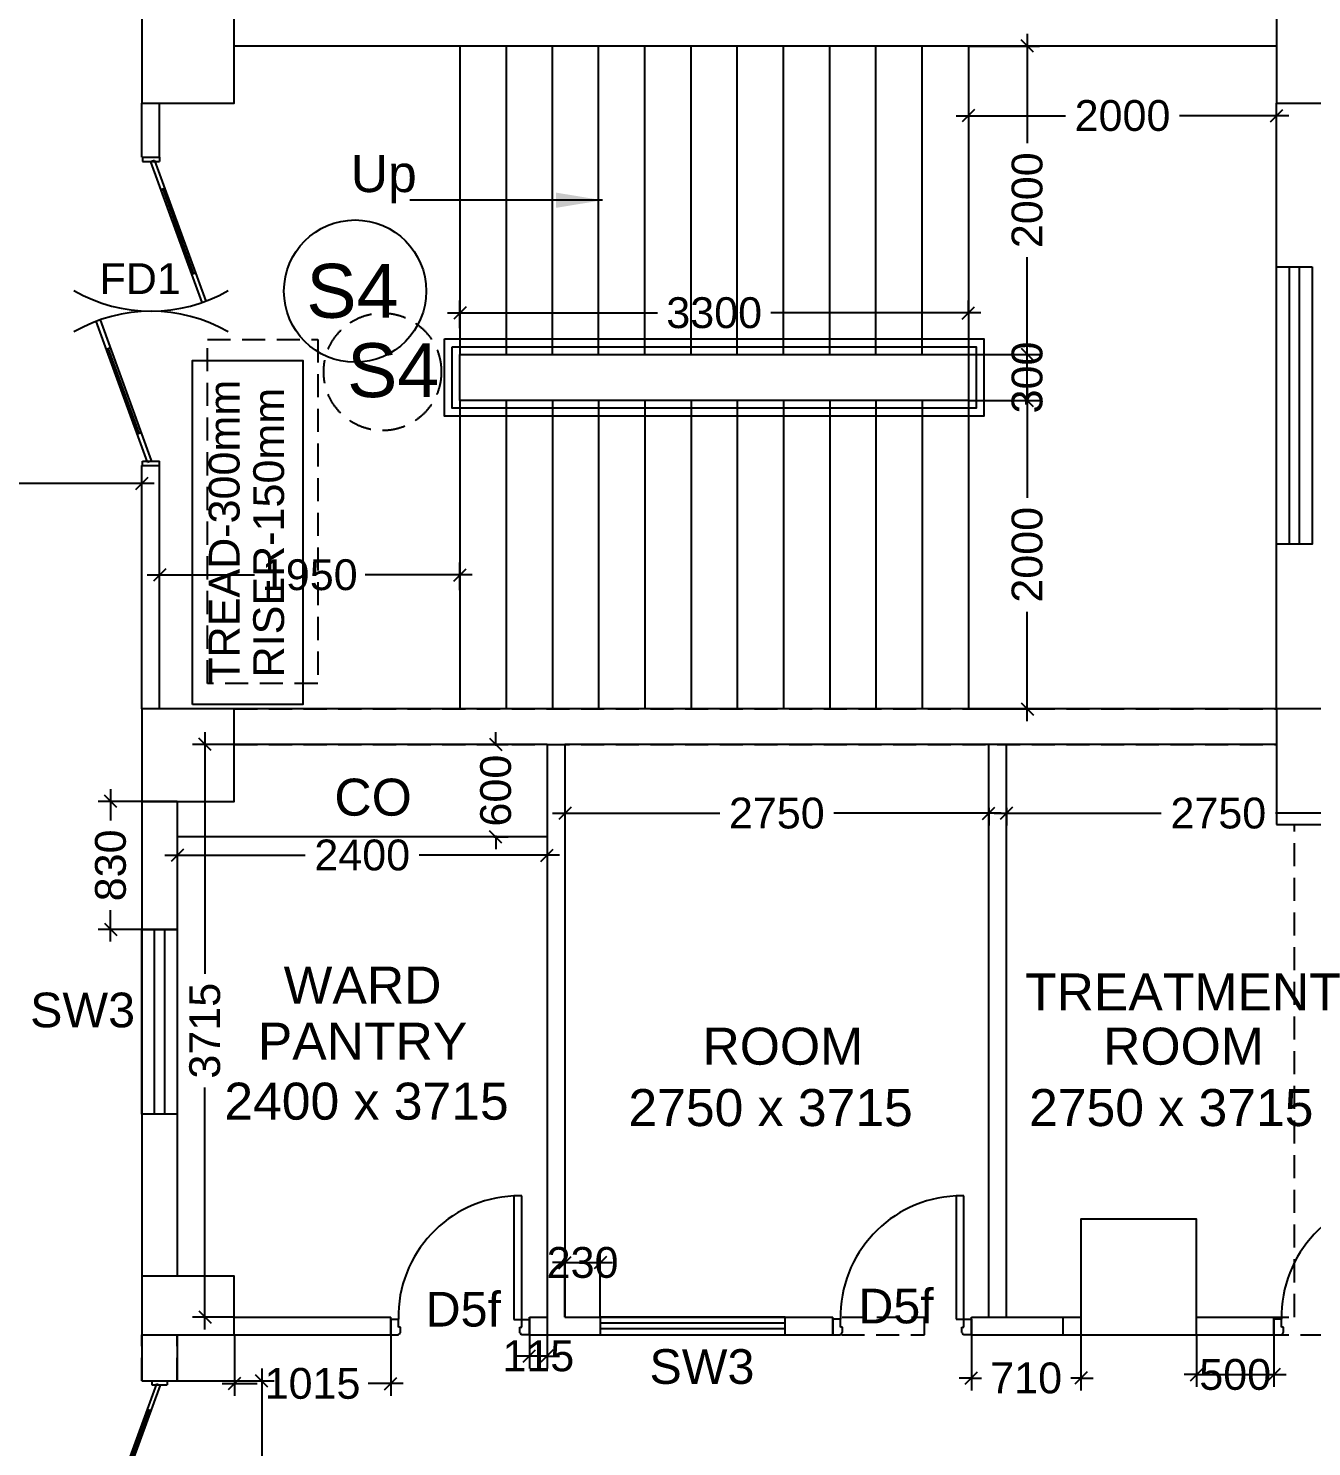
# Model space of a CAD drawing. Extents: x 6345096 to 6738923, y -6490958 to -6305885.
# Drawn here: x 6610143 to 6618471, y -6363256 to -6354056 of the extents above; entities that cross this region are included whole.
import ezdxf
from ezdxf.enums import TextEntityAlignment as Align

# ---------------------------------------------------------------- set-up
doc = ezdxf.new("R2010")
doc.units = 0
doc.header["$LTSCALE"] = 600
doc.header["$MEASUREMENT"] = 0
doc.header["$PDMODE"] = 35
doc.linetypes.add('DASHED', pattern=[0.75, 0.5, -0.25])
doc.linetypes.add('HIDDEN', pattern=[0.375, 0.25, -0.125])
doc.layers.get('0').update_dxf_attribs({"linetype": 'CONTINUOUS'})
doc.layers.get('Defpoints').update_dxf_attribs({"linetype": 'CONTINUOUS'})
for name, color, linetype in [('8', 8, 'CONTINUOUS'), ('Counter', 7, 'CONTINUOUS'), ('DOOR', 32, 'CONTINUOUS'), ('Fire Door', 10, 'CONTINUOUS'), ('HS', 251, 'CONTINUOUS'), ('joinery', 7, 'CONTINUOUS'), ('LA-column', 3, 'CONTINUOUS'), ('Railing', 21, 'CONTINUOUS'), ('REVISIONS', 6, 'CONTINUOUS'), ('Room Dim', 1, 'CONTINUOUS'), ('Stairscase', 7, 'CONTINUOUS'), ('STEPS', 7, 'CONTINUOUS'), ('TEXT', 6, 'CONTINUOUS'), ('Walls', 7, 'CONTINUOUS'), ('WIN', 151, 'CONTINUOUS'), ('Working Dim', 5, 'CONTINUOUS')]:
    doc.layers.add(name, color=color, linetype=linetype)
doc.styles.add('ari', font='arial.ttf')
doc.styles.add('ARIAL', font='arial.ttf')
doc.dimstyles.new('int. dim', dxfattribs={"dimtxt": 200, "dimasz": 80, "dimexe": 80, "dimexo": 0, "dimgap": 70, "dimtad": 0, "dimdec": 0, "dimzin": 12, "dimdsep": 46, "dimtxsty": 'ari', "dimblk": 'OBLIQUE', "dimcen": 2, "dimdle": 80, "dimclrd": 256, "dimclre": 256, "dimclrt": 6, "dimadec": 0, "dimazin": 0, "dimtfac": 1, "dimtdec": 0, "dimtix": 1, "dimtmove": 2, "dimatfit": 3, "dimfxl": 1, "dimtolj": 1, "dimtzin": 0, "dimlwd": -1, "dimlwe": -1, "dimarcsym": 0})

# ---------------------------------------------------------------- blocks, each defined once
blk = doc.blocks.new('_Oblique')
at = {"color": 0, "linetype": 'ByBlock', "lineweight": -2}
blk.add_line((-0.5, -0.5), (0.5, 0.5), dxfattribs=at)
blk = doc.blocks.new('*D267')
at = {"layer": 'Defpoints', "color": 0, "transparency": 16777216}
for p in [(6610879.3, -6357007.7), (6607279.4, -6357056.9, -4.1), (6610879.3, -6357056.9, -5.5)]:
    blk.add_point(p, dxfattribs=at)
at = {"layer": 'Working Dim', "transparency": 16777216}
for p, q in [((6607279.4, -6357056.9), (6607279.4, -6356927.7)), ((6610879.3, -6357056.9), (6610879.3, -6356927.7)), ((6607199.4, -6357007.7), (6608711.1, -6357007.7)), ((6610959.3, -6357007.7), (6609447.6, -6357007.7))]:
    blk.add_line(p, q, dxfattribs=at)
at = {"layer": 'Working Dim', "transparency": 16777216, "xscale": 80, "yscale": 80, "zscale": 80, "rotation": 180}
blk.add_blockref('_Oblique', (6607279.4, -6357007.7), dxfattribs=at)
at = {"layer": 'Working Dim', "transparency": 16777216, "xscale": 80, "yscale": 80, "zscale": 80}
blk.add_blockref('_Oblique', (6610879.3, -6357007.7), dxfattribs=at)
at = {"layer": 'Working Dim', "color": 6, "transparency": 16777216, "insert": (6609079.4, -6357007.7), "char_height": 200, "attachment_point": 5, "style": 'ari'}
blk.add_mtext('\\A1;3600', dxfattribs=at)
blk = doc.blocks.new('1000')
at = {"layer": 'DOOR'}
for p, q in [((0, -100), (0, 0)), ((0, 0), (49.7, 0)), ((49.7, 0), (49.7, -2.2)), ((63.2, -49.5), (49.7, -49.5)), ((49.7, -49.5), (49.7, -100)), ((63.2, -13.5), (61, -13.5)), ((63.2, -13.5), (63.2, -49.5)), ((836.8, -13.5), (836.8, -49.5)), ((836.8, -13.5), (839, -13.5)), ((836.8, -49.5), (850.3, -49.5)), ((850.3, 0), (850.3, -2.2)), ((900, 0), (850.3, 0)), ((850.3, -49.5), (850.3, -100)), ((900, -100), (900, 0)), ((49.7, -100), (0, -100)), ((49.7, -100), (49.7, -900.6)), ((100.2, -100), (49.7, -100)), ((100.2, -900.6), (100.2, -100)), ((850.3, -100), (900, -100)), ((49.7, -900.6), (100.2, -900.6))]:
    blk.add_line(p, q, dxfattribs=at)
for centre, major_axis, start_param, end_param in [((49.7, -13.5), (-7.95, 7.95), 3.926991, 5.497787), ((850.3, -13.5), (7.95, 7.95), 0.785398, 2.356194)]:
    blk.add_ellipse(centre, major_axis=major_axis, ratio=1, start_param=start_param, end_param=end_param, dxfattribs=at)
at = {"layer": 'DOOR', "color": 145}
blk.add_ellipse((64.3, -115.3), major_axis=(-519.7, 589.8), ratio=1, start_param=2.464943, end_param=4.009476, dxfattribs=at)
blk = doc.blocks.new('*D971')
at = {"layer": 'Defpoints', "color": 0, "transparency": 16777216}
for p in [(6611479.4, -6358700.6, 5.1), (6611288.2, -6362415.6), (6611479.4, -6362415.6, 5.1)]:
    blk.add_point(p, dxfattribs=at)
at = {"layer": 'Working Dim', "transparency": 16777216}
for p, q in [((6611288.2, -6358620.6), (6611288.2, -6360188.8)), ((6611479.4, -6358700.6), (6611208.2, -6358700.6)), ((6611288.2, -6362495.6), (6611288.2, -6360927.4)), ((6611479.4, -6362415.6), (6611208.2, -6362415.6))]:
    blk.add_line(p, q, dxfattribs=at)
at = {"layer": 'Working Dim', "transparency": 16777216, "xscale": 80, "yscale": 80, "zscale": 80}
for p, rotation in [((6611288.2, -6358700.6), 90), ((6611288.2, -6362415.6), 270)]:
    blk.add_blockref('_Oblique', p, dxfattribs=dict(at, rotation=rotation))
at = {"layer": 'Working Dim', "color": 6, "transparency": 16777216, "insert": (6611288.2, -6360558.1), "char_height": 200, "attachment_point": 5, "rotation": 90, "style": 'ari'}
blk.add_mtext('\\A1;3715', dxfattribs=at)
blk = doc.blocks.new('*D972')
at = {"layer": 'Defpoints', "color": 0, "transparency": 16777216}
for p in [(6611109.4, -6359070.6, 5.1), (6610676.6, -6359900.5), (6611109.4, -6359900.5, 2.3)]:
    blk.add_point(p, dxfattribs=at)
at = {"layer": 'Working Dim', "transparency": 16777216}
for p, q in [((6610676.6, -6358990.6), (6610676.6, -6359194.8)), ((6611109.4, -6359070.6), (6610596.6, -6359070.6)), ((6610676.6, -6359980.5), (6610676.6, -6359776.3)), ((6611109.4, -6359900.5), (6610596.6, -6359900.5))]:
    blk.add_line(p, q, dxfattribs=at)
at = {"layer": 'Working Dim', "transparency": 16777216, "xscale": 80, "yscale": 80, "zscale": 80}
for p, rotation in [((6610676.6, -6359070.6), 90), ((6610676.6, -6359900.5), 270)]:
    blk.add_blockref('_Oblique', p, dxfattribs=dict(at, rotation=rotation))
at = {"layer": 'Working Dim', "color": 6, "transparency": 16777216, "insert": (6610676.6, -6359485.6), "char_height": 200, "attachment_point": 5, "rotation": 90, "style": 'ari'}
blk.add_mtext('\\A1;830', dxfattribs=at)
blk = doc.blocks.new('*D973')
at = {"layer": 'Defpoints', "color": 0, "transparency": 16777216}
for p in [(6613394.4, -6362415.6, 5.1), (6613509.4, -6362415.6, 5.1), (6613394.4, -6362668.8)]:
    blk.add_point(p, dxfattribs=at)
at = {"layer": 'Working Dim', "transparency": 16777216}
for p, q in [((6613394.4, -6362415.6), (6613394.4, -6362748.8)), ((6613509.4, -6362415.6), (6613509.4, -6362748.8)), ((6613394.4, -6362668.8), (6613314.4, -6362668.8)), ((6613509.4, -6362668.8), (6613394.4, -6362668.8)), ((6613509.4, -6362668.8), (6613589.4, -6362668.8))]:
    blk.add_line(p, q, dxfattribs=at)
at = {"layer": 'Working Dim', "transparency": 16777216, "xscale": 80, "yscale": 80, "zscale": 80}
blk.add_blockref('_Oblique', (6613394.4, -6362668.8), dxfattribs=at)
at = {"layer": 'Working Dim', "transparency": 16777216, "xscale": 80, "yscale": 80, "zscale": 80, "rotation": 180}
blk.add_blockref('_Oblique', (6613509.4, -6362668.8), dxfattribs=at)
at = {"layer": 'Working Dim', "color": 6, "transparency": 16777216, "insert": (6613451.9, -6362668.8), "char_height": 200, "attachment_point": 5, "style": 'ari'}
blk.add_mtext('\\A1;115', dxfattribs=at)
blk = doc.blocks.new('*D974')
at = {"layer": 'Defpoints', "color": 0, "transparency": 16777216}
for p in [(6611109.4, -6359300.6, 5.1), (6613509.4, -6359300.6, 5.1), (6611109.4, -6359419.4)]:
    blk.add_point(p, dxfattribs=at)
at = {"layer": 'Working Dim', "transparency": 16777216}
for p, q in [((6611109.4, -6359300.6), (6611109.4, -6359499.4)), ((6613509.4, -6359300.6), (6613509.4, -6359499.4)), ((6611029.4, -6359419.4), (6611939.4, -6359419.4)), ((6613589.4, -6359419.4), (6612679.4, -6359419.4))]:
    blk.add_line(p, q, dxfattribs=at)
at = {"layer": 'Working Dim', "transparency": 16777216, "xscale": 80, "yscale": 80, "zscale": 80, "rotation": 180}
blk.add_blockref('_Oblique', (6611109.4, -6359419.4), dxfattribs=at)
at = {"layer": 'Working Dim', "transparency": 16777216, "xscale": 80, "yscale": 80, "zscale": 80}
blk.add_blockref('_Oblique', (6613509.4, -6359419.4), dxfattribs=at)
at = {"layer": 'Working Dim', "color": 6, "transparency": 16777216, "insert": (6612309.4, -6359419.4), "char_height": 200, "attachment_point": 5, "style": 'ari'}
blk.add_mtext('\\A1;2400', dxfattribs=at)
blk = doc.blocks.new('A$C15456D16')
at = {"layer": 'Fire Door'}
for p, q in [((969.1, -3.6), (55.6, 329)), ((969.1, -3.6), (55.6, 329)), ((969.2, -3.6), (55.6, 329)), ((978.6, 22.6), (65.1, 355.1)), ((978.6, 22.6), (65.1, 355.1)), ((978.7, 22.6), (65.1, 355.1)), ((247.8, 288.6), (238.3, 262.5)), ((247.8, 288.6), (238.3, 262.5)), ((247.8, 288.6), (238.3, 262.5)), ((791.2, 76), (243, 275.5)), ((791.2, 76), (243, 275.5)), ((791.2, 76), (243, 275.5)), ((-1000, 55.6), (-972.2, 55.6)), ((-1000, -55.6), (-1000, 55.6)), ((-1000, 55.6), (-972.2, 55.6)), ((-1000, -55.6), (-1000, 55.6)), ((-1000, 55.6), (-972.2, 55.6)), ((-1000, -55.6), (-1000, 55.6)), ((-978.6, -22.6), (-969.1, 3.6)), ((-978.6, -22.6), (-969.1, 3.6)), ((-978.6, -22.6), (-969.1, 3.6)), ((-972.2, -55.6), (-972.2, 55.6)), ((-972.2, -55.6), (-972.2, 55.6)), ((-972.2, -55.6), (-972.2, 55.6)), ((-969.1, 3.6), (-55.6, -329)), ((-969.1, 3.6), (-55.6, -329)), ((-969.1, 3.6), (-55.5, -329)), ((795.9, 89.1), (786.4, 63)), ((795.9, 89.1), (786.4, 63)), ((795.9, 89.1), (786.4, 63)), ((978.6, 22.6), (969.1, -3.6)), ((978.6, 22.6), (969.1, -3.6)), ((978.7, 22.6), (969.2, -3.6)), ((1000, 55.6), (972.2, 55.6)), ((972.2, -55.6), (972.2, 55.6)), ((1000, 55.6), (972.2, 55.6)), ((972.2, -55.6), (972.2, 55.6)), ((1000, 55.6), (972.2, 55.6)), ((972.2, -55.6), (972.2, 55.6)), ((1000, -55.6), (1000, 55.6)), ((1000, -55.6), (1000, 55.6)), ((1000, -55.6), (1000, 55.6)), ((-1000, -55.6), (-972.2, -55.6)), ((-1000, -55.6), (-972.2, -55.6)), ((-1000, -55.6), (-972.2, -55.6)), ((-978.6, -22.6), (-65.1, -355.1)), ((-978.6, -22.6), (-65.1, -355.1)), ((-978.6, -22.6), (-65, -355.1)), ((-795.9, -89.1), (-786.4, -63)), ((-795.9, -89.1), (-786.4, -63)), ((-795.9, -89.1), (-786.4, -63)), ((-791.2, -76), (-243, -275.5)), ((-791.2, -76), (-243, -275.5)), ((-791.2, -76), (-243, -275.5)), ((1000, -55.6), (972.2, -55.6)), ((1000, -55.6), (972.2, -55.6)), ((1000, -55.6), (972.2, -55.6)), ((-238.3, -262.5), (-247.8, -288.6)), ((-238.3, -262.5), (-247.8, -288.6)), ((-238.3, -262.5), (-247.8, -288.6))]:
    blk.add_line(p, q, dxfattribs=at)
at = {"layer": 'Fire Door', "extrusion": (0, 0, -1)}
for centre, major_axis, start_param, end_param in [((-1000, 0), (-1000, 0.1), 2.617886, 3.665084), ((-1000, 0), (-1000, 0.1), 2.617886, 3.665084), ((-1000, 0), (-1000, 0.1), 2.617886, 3.665084), ((1000, 0), (1000, 0.1), 2.618102, 3.665299), ((1000, 0), (1000, 0.1), 2.618102, 3.665299), ((1000, 0), (1000, 0.1), 2.618102, 3.665299)]:
    blk.add_ellipse(centre, major_axis=major_axis, ratio=1, start_param=start_param, end_param=end_param, dxfattribs=at)
blk = doc.blocks.new('*D1716')
at = {"layer": 'Defpoints', "color": 0, "transparency": 16777216}
for p in [(6611109.4, -6362830.6, 5.1), (6611657.8, -6362830.6), (6611109.4, -6364630.6, 5.3)]:
    blk.add_point(p, dxfattribs=at)
at = {"layer": 'Working Dim', "transparency": 16777216}
for p, q in [((6611657.8, -6362750.6), (6611657.8, -6363371.7)), ((6611109.4, -6362830.6), (6611737.8, -6362830.6)), ((6611657.8, -6364710.6), (6611657.8, -6364089.5)), ((6611109.4, -6364630.6), (6611737.8, -6364630.6))]:
    blk.add_line(p, q, dxfattribs=at)
at = {"layer": 'Working Dim', "transparency": 16777216, "xscale": 80, "yscale": 80, "zscale": 80}
for p, rotation in [((6611657.8, -6362830.6), 90), ((6611657.8, -6364630.6), 270)]:
    blk.add_blockref('_Oblique', p, dxfattribs=dict(at, rotation=rotation))
at = {"layer": 'Working Dim', "color": 6, "transparency": 16777216, "insert": (6611657.8, -6363730.6), "char_height": 200, "attachment_point": 5, "rotation": 90, "style": 'ari'}
blk.add_mtext('\\A1;1800', dxfattribs=at)
blk = doc.blocks.new('Z$W@#5624')
at = {"layer": 'DOOR'}
for p, q in [((19.2, 469.7), (840.4, 768.6)), ((27.7, 446.2), (848.9, 745.1)), ((187.7, 517.8), (680.4, 697.1)), ((676.2, 708.8), (684.7, 685.4)), ((0, 399.5), (0, 499.4)), ((0, 499.4), (25, 499.4)), ((19.2, 469.7), (27.7, 446.2)), ((25, 399.5), (25, 499.4)), ((183.4, 529.5), (192, 506)), ((1797.8, 499.4), (1772.8, 499.4)), ((1772.8, 399.5), (1772.8, 499.4)), ((1797.8, 399.5), (1797.8, 499.4)), ((0, 399.5), (25, 399.5)), ((1770, 452.6), (948.8, 153.7)), ((1778.6, 429.2), (957.4, 130.3)), ((1610.1, 381.1), (1117.3, 201.8)), ((1614.3, 369.4), (1605.8, 392.9)), ((1778.6, 429.2), (1770, 452.6)), ((1797.8, 399.5), (1772.8, 399.5)), ((1113.1, 213.5), (1121.6, 190.1))]:
    blk.add_line(p, q, dxfattribs=at)
at = {"layer": 'DOOR', "color": 145}
for centre, start_param, end_param in [((0, 449.4), 2.617994, 3.665191), ((1797.8, 449.4), -0.523599, 0.523599)]:
    blk.add_ellipse(centre, major_axis=(-898.9, 0), ratio=1, start_param=start_param, end_param=end_param, dxfattribs=at)
blk = doc.blocks.new('*D1757')
at = {"layer": 'Defpoints', "color": 0, "transparency": 16777216}
for p in [(6612943.4, -6357601.2), (6610994.4, -6357700.8, 5.1), (6612943.4, -6357700.8, 2.3)]:
    blk.add_point(p, dxfattribs=at)
at = {"layer": 'Working Dim', "transparency": 16777216}
for p, q in [((6610994.4, -6357700.8), (6610994.4, -6357521.2)), ((6612943.4, -6357700.8), (6612943.4, -6357521.2)), ((6610914.4, -6357601.2), (6611610.1, -6357601.2)), ((6613023.4, -6357601.2), (6612327.8, -6357601.2))]:
    blk.add_line(p, q, dxfattribs=at)
at = {"layer": 'Working Dim', "transparency": 16777216, "xscale": 80, "yscale": 80, "zscale": 80, "rotation": 180}
blk.add_blockref('_Oblique', (6610994.4, -6357601.2), dxfattribs=at)
at = {"layer": 'Working Dim', "transparency": 16777216, "xscale": 80, "yscale": 80, "zscale": 80}
blk.add_blockref('_Oblique', (6612943.4, -6357601.2), dxfattribs=at)
at = {"layer": 'Working Dim', "color": 6, "transparency": 16777216, "insert": (6611968.9, -6357601.2), "char_height": 200, "attachment_point": 5, "style": 'ari'}
blk.add_mtext('\\A1;1950', dxfattribs=at)
blk = doc.blocks.new('*D1758')
at = {"layer": 'Defpoints', "color": 0, "transparency": 16777216}
for p in [(6616243.4, -6355901.3, 2.3), (6616243.4, -6355901.3), (6612943.4, -6356000.9, 2.3)]:
    blk.add_point(p, dxfattribs=at)
at = {"layer": 'Working Dim', "transparency": 16777216}
for p, q in [((6612943.4, -6356000.9), (6612943.4, -6355821.3)), ((6616243.4, -6355901.3), (6616243.4, -6355821.3)), ((6612863.4, -6355901.3), (6614225.2, -6355901.3)), ((6616323.4, -6355901.3), (6614961.7, -6355901.3))]:
    blk.add_line(p, q, dxfattribs=at)
at = {"layer": 'Working Dim', "transparency": 16777216, "xscale": 80, "yscale": 80, "zscale": 80, "rotation": 180}
blk.add_blockref('_Oblique', (6612943.4, -6355901.3), dxfattribs=at)
at = {"layer": 'Working Dim', "transparency": 16777216, "xscale": 80, "yscale": 80, "zscale": 80}
blk.add_blockref('_Oblique', (6616243.4, -6355901.3), dxfattribs=at)
at = {"layer": 'Working Dim', "color": 6, "transparency": 16777216, "insert": (6614593.4, -6355901.3), "char_height": 200, "attachment_point": 5, "style": 'ari'}
blk.add_mtext('\\A1;3300', dxfattribs=at)
blk = doc.blocks.new('*D1759')
at = {"layer": 'Defpoints', "color": 0, "transparency": 16777216}
for p in [(6616243.4, -6354577.2, 2.3), (6618243.4, -6354622.2, 5.1), (6618243.4, -6354622.2)]:
    blk.add_point(p, dxfattribs=at)
at = {"layer": 'Working Dim', "transparency": 16777216}
for p, q in [((6616163.4, -6354622.2), (6616873.4, -6354622.2)), ((6616243.4, -6354577.2), (6616243.4, -6354702.2)), ((6618323.4, -6354622.2), (6617613.4, -6354622.2)), ((6618243.4, -6354622.2), (6618243.4, -6354542.2))]:
    blk.add_line(p, q, dxfattribs=at)
at = {"layer": 'Working Dim', "transparency": 16777216, "xscale": 80, "yscale": 80, "zscale": 80, "rotation": 180}
blk.add_blockref('_Oblique', (6616243.4, -6354622.2), dxfattribs=at)
at = {"layer": 'Working Dim', "transparency": 16777216, "xscale": 80, "yscale": 80, "zscale": 80}
blk.add_blockref('_Oblique', (6618243.4, -6354622.2), dxfattribs=at)
at = {"layer": 'Working Dim', "color": 6, "transparency": 16777216, "insert": (6617243.4, -6354622.2), "char_height": 200, "attachment_point": 5, "style": 'ari'}
blk.add_mtext('\\A1;2000', dxfattribs=at)
blk = doc.blocks.new('*D1760')
at = {"layer": 'Defpoints', "color": 0, "transparency": 16777216}
for p in [(6616243.4, -6356470.5, 2.3), (6616625, -6356470.5), (6616243.4, -6358470.5, 2.3)]:
    blk.add_point(p, dxfattribs=at)
at = {"layer": 'Working Dim', "transparency": 16777216}
for p, q in [((6616625, -6356390.5), (6616625, -6357100.5)), ((6616243.4, -6356470.5), (6616705, -6356470.5)), ((6616625, -6358550.5), (6616625, -6357840.5)), ((6616243.4, -6358470.5), (6616705, -6358470.5))]:
    blk.add_line(p, q, dxfattribs=at)
at = {"layer": 'Working Dim', "transparency": 16777216, "xscale": 80, "yscale": 80, "zscale": 80}
for p, rotation in [((6616625, -6356470.5), 90), ((6616625, -6358470.5), 270)]:
    blk.add_blockref('_Oblique', p, dxfattribs=dict(at, rotation=rotation))
at = {"layer": 'Working Dim', "color": 6, "transparency": 16777216, "insert": (6616625, -6357470.5), "char_height": 200, "attachment_point": 5, "rotation": 90, "style": 'ari'}
blk.add_mtext('\\A1;2000', dxfattribs=at)
blk = doc.blocks.new('*D1761')
at = {"layer": 'Defpoints', "color": 0, "transparency": 16777216}
for p in [(6616243.4, -6356170.5, 2.3), (6616625, -6356170.5), (6616243.4, -6356470.5, 2.3)]:
    blk.add_point(p, dxfattribs=at)
at = {"layer": 'Working Dim', "transparency": 16777216}
for p, q in [((6616625, -6356170.5), (6616625, -6356090.5)), ((6616243.4, -6356170.5), (6616705, -6356170.5)), ((6616625, -6356470.5), (6616625, -6356170.5)), ((6616243.4, -6356470.5), (6616705, -6356470.5)), ((6616625, -6356470.5), (6616625, -6356550.5))]:
    blk.add_line(p, q, dxfattribs=at)
at = {"layer": 'Working Dim', "transparency": 16777216, "xscale": 80, "yscale": 80, "zscale": 80}
for p, rotation in [((6616625, -6356170.5), 270), ((6616625, -6356470.5), 90)]:
    blk.add_blockref('_Oblique', p, dxfattribs=dict(at, rotation=rotation))
at = {"layer": 'Working Dim', "color": 6, "transparency": 16777216, "insert": (6616625, -6356320.5), "char_height": 200, "attachment_point": 5, "rotation": 90, "style": 'ari'}
blk.add_mtext('\\A1;300', dxfattribs=at)
blk = doc.blocks.new('*D1762')
at = {"layer": 'Defpoints', "color": 0, "transparency": 16777216}
for p in [(6616243.4, -6354170.5, 2.3), (6616625, -6354170.5), (6616243.4, -6356170.5, 2.3)]:
    blk.add_point(p, dxfattribs=at)
at = {"layer": 'Working Dim', "transparency": 16777216}
for p, q in [((6616625, -6354090.5), (6616625, -6354800.5)), ((6616243.4, -6354170.5), (6616705, -6354170.5)), ((6616625, -6356250.5), (6616625, -6355540.5)), ((6616243.4, -6356170.5), (6616705, -6356170.5))]:
    blk.add_line(p, q, dxfattribs=at)
at = {"layer": 'Working Dim', "transparency": 16777216, "xscale": 80, "yscale": 80, "zscale": 80}
for p, rotation in [((6616625, -6354170.5), 90), ((6616625, -6356170.5), 270)]:
    blk.add_blockref('_Oblique', p, dxfattribs=dict(at, rotation=rotation))
at = {"layer": 'Working Dim', "color": 6, "transparency": 16777216, "insert": (6616625, -6355170.5), "char_height": 200, "attachment_point": 5, "rotation": 90, "style": 'ari'}
blk.add_mtext('\\A1;2000', dxfattribs=at)
blk = doc.blocks.new('*D2018')
at = {"layer": 'Defpoints', "color": 0, "transparency": 16777216}
for p in [(6617723.5, -6362530.5, 1), (6618225.4, -6362530.5), (6618225.4, -6362789.4)]:
    blk.add_point(p, dxfattribs=at)
at = {"layer": 'Working Dim', "transparency": 16777216}
for p, q in [((6617723.5, -6362530.5), (6617723.5, -6362869.4)), ((6618225.4, -6362530.5), (6618225.4, -6362869.4)), ((6617723.5, -6362789.4), (6617643.5, -6362789.4)), ((6617723.5, -6362789.4), (6618225.4, -6362789.4)), ((6618225.4, -6362789.4), (6618305.4, -6362789.4))]:
    blk.add_line(p, q, dxfattribs=at)
at = {"layer": 'Working Dim', "transparency": 16777216, "xscale": 80, "yscale": 80, "zscale": 80}
blk.add_blockref('_Oblique', (6617723.5, -6362789.4), dxfattribs=at)
at = {"layer": 'Working Dim', "transparency": 16777216, "xscale": 80, "yscale": 80, "zscale": 80, "rotation": 180}
blk.add_blockref('_Oblique', (6618225.4, -6362789.4), dxfattribs=at)
at = {"layer": 'Working Dim', "color": 6, "transparency": 16777216, "insert": (6617974.5, -6362789.4), "char_height": 200, "attachment_point": 5, "style": 'ari'}
blk.add_mtext('\\A1;500', dxfattribs=at)
blk = doc.blocks.new('*D2019')
at = {"layer": 'Defpoints', "color": 0, "transparency": 16777216}
for p in [(6613624.6, -6359111.8), (6616375, -6359111.8), (6616375, -6359147.5)]:
    blk.add_point(p, dxfattribs=at)
at = {"layer": 'Working Dim', "transparency": 16777216}
for p, q in [((6613624.6, -6359111.8), (6613624.6, -6359227.5)), ((6616375, -6359111.8), (6616375, -6359227.5)), ((6613544.6, -6359147.5), (6614629.8, -6359147.5)), ((6616455, -6359147.5), (6615369.8, -6359147.5))]:
    blk.add_line(p, q, dxfattribs=at)
at = {"layer": 'Working Dim', "transparency": 16777216, "xscale": 80, "yscale": 80, "zscale": 80, "rotation": 180}
blk.add_blockref('_Oblique', (6613624.6, -6359147.5), dxfattribs=at)
at = {"layer": 'Working Dim', "transparency": 16777216, "xscale": 80, "yscale": 80, "zscale": 80}
blk.add_blockref('_Oblique', (6616375, -6359147.5), dxfattribs=at)
at = {"layer": 'Working Dim', "color": 6, "transparency": 16777216, "insert": (6614999.8, -6359147.5), "char_height": 200, "attachment_point": 5, "style": 'ari'}
blk.add_mtext('\\A1;2750', dxfattribs=at)
blk = doc.blocks.new('*D2020')
at = {"layer": 'Defpoints', "color": 0, "transparency": 16777216}
for p in [(6616490, -6359111.8), (6619240.4, -6359111.8), (6619240.4, -6359147.5)]:
    blk.add_point(p, dxfattribs=at)
at = {"layer": 'Working Dim', "transparency": 16777216}
for p, q in [((6616490, -6359111.8), (6616490, -6359227.5)), ((6619240.4, -6359111.8), (6619240.4, -6359227.5)), ((6616410, -6359147.5), (6617495.2, -6359147.5)), ((6619320.4, -6359147.5), (6618235.2, -6359147.5))]:
    blk.add_line(p, q, dxfattribs=at)
at = {"layer": 'Working Dim', "transparency": 16777216, "xscale": 80, "yscale": 80, "zscale": 80, "rotation": 180}
blk.add_blockref('_Oblique', (6616490, -6359147.5), dxfattribs=at)
at = {"layer": 'Working Dim', "transparency": 16777216, "xscale": 80, "yscale": 80, "zscale": 80}
blk.add_blockref('_Oblique', (6619240.4, -6359147.5), dxfattribs=at)
at = {"layer": 'Working Dim', "color": 6, "transparency": 16777216, "insert": (6617865.2, -6359147.5), "char_height": 200, "attachment_point": 5, "style": 'ari'}
blk.add_mtext('\\A1;2750', dxfattribs=at)
blk = doc.blocks.new('*D2074')
at = {"layer": 'Defpoints', "color": 0, "transparency": 16777216}
for p in [(6613164.4, -6358700.6), (6613164.4, -6359300.6), (6613176, -6359300.6)]:
    blk.add_point(p, dxfattribs=at)
at = {"layer": 'Working Dim', "transparency": 16777216}
for p, q in [((6613176, -6358700.6), (6613176, -6358620.6)), ((6613164.4, -6358700.6), (6613256, -6358700.6)), ((6613176, -6358700.6), (6613176, -6358709.5)), ((6613164.4, -6359300.6), (6613256, -6359300.6)), ((6613176, -6359300.6), (6613176, -6359291.7)), ((6613176, -6359300.6), (6613176, -6359380.6))]:
    blk.add_line(p, q, dxfattribs=at)
at = {"layer": 'Working Dim', "transparency": 16777216, "xscale": 80, "yscale": 80, "zscale": 80}
for p, rotation in [((6613176, -6358700.6), 270), ((6613176, -6359300.6), 90)]:
    blk.add_blockref('_Oblique', p, dxfattribs=dict(at, rotation=rotation))
at = {"layer": 'Working Dim', "color": 6, "transparency": 16777216, "insert": (6613176, -6359000.6), "char_height": 200, "attachment_point": 5, "rotation": 90, "style": 'ari'}
blk.add_mtext('\\A1;600', dxfattribs=at)
blk = doc.blocks.new('*D2075')
at = {"layer": 'Defpoints', "color": 0, "transparency": 16777216}
for p in [(6611479.5, -6362530.5, 2.3), (6612494.4, -6362530.6, 2.3), (6612494.4, -6362847.4)]:
    blk.add_point(p, dxfattribs=at)
at = {"layer": 'Working Dim', "transparency": 16777216}
for p, q in [((6611479.5, -6362530.5), (6611479.5, -6362927.4)), ((6612494.4, -6362530.6), (6612494.4, -6362927.4)), ((6611399.5, -6362847.4), (6611627, -6362847.4)), ((6612574.4, -6362847.4), (6612347, -6362847.4))]:
    blk.add_line(p, q, dxfattribs=at)
at = {"layer": 'Working Dim', "transparency": 16777216, "xscale": 80, "yscale": 80, "zscale": 80, "rotation": 180}
blk.add_blockref('_Oblique', (6611479.5, -6362847.4), dxfattribs=at)
at = {"layer": 'Working Dim', "transparency": 16777216, "xscale": 80, "yscale": 80, "zscale": 80}
blk.add_blockref('_Oblique', (6612494.4, -6362847.4), dxfattribs=at)
at = {"layer": 'Working Dim', "color": 6, "transparency": 16777216, "insert": (6611987, -6362847.4), "char_height": 200, "attachment_point": 5, "style": 'ari'}
blk.add_mtext('\\A1;1015', dxfattribs=at)
blk = doc.blocks.new('*D2076')
at = {"layer": 'Defpoints', "color": 0, "transparency": 16777216}
for p in [(6613854.1, -6362062.9), (6613624.5, -6362415.5, 2.3), (6613854.1, -6362415.6, 2.3)]:
    blk.add_point(p, dxfattribs=at)
at = {"layer": 'Working Dim', "transparency": 16777216}
for p, q in [((6613624.5, -6362415.5), (6613624.5, -6361982.9)), ((6613854.1, -6362415.6), (6613854.1, -6361982.9)), ((6613624.5, -6362062.9), (6613544.5, -6362062.9)), ((6613624.5, -6362062.9), (6613854.1, -6362062.9)), ((6613854.1, -6362062.9), (6613934.1, -6362062.9))]:
    blk.add_line(p, q, dxfattribs=at)
at = {"layer": 'Working Dim', "transparency": 16777216, "xscale": 80, "yscale": 80, "zscale": 80}
blk.add_blockref('_Oblique', (6613624.5, -6362062.9), dxfattribs=at)
at = {"layer": 'Working Dim', "transparency": 16777216, "xscale": 80, "yscale": 80, "zscale": 80, "rotation": 180}
blk.add_blockref('_Oblique', (6613854.1, -6362062.9), dxfattribs=at)
at = {"layer": 'Working Dim', "color": 6, "transparency": 16777216, "insert": (6613739.3, -6362062.9), "char_height": 200, "attachment_point": 5, "style": 'ari'}
blk.add_mtext('\\A1;230', dxfattribs=at)
blk = doc.blocks.new('*D2077')
at = {"layer": 'Defpoints', "color": 0, "transparency": 16777216}
for p in [(6616263, -6362530.6, 2.3), (6616973.4, -6362530.6), (6616263, -6362811.9)]:
    blk.add_point(p, dxfattribs=at)
at = {"layer": 'Working Dim', "transparency": 16777216}
for p, q in [((6616263, -6362530.6), (6616263, -6362891.9)), ((6616973.4, -6362530.6), (6616973.4, -6362891.9)), ((6616263, -6362811.9), (6616183, -6362811.9)), ((6616263, -6362811.9), (6616328.5, -6362811.9)), ((6616973.4, -6362811.9), (6616908, -6362811.9)), ((6616973.4, -6362811.9), (6617053.4, -6362811.9))]:
    blk.add_line(p, q, dxfattribs=at)
at = {"layer": 'Working Dim', "transparency": 16777216, "xscale": 80, "yscale": 80, "zscale": 80}
blk.add_blockref('_Oblique', (6616263, -6362811.9), dxfattribs=at)
at = {"layer": 'Working Dim', "transparency": 16777216, "xscale": 80, "yscale": 80, "zscale": 80, "rotation": 180}
blk.add_blockref('_Oblique', (6616973.4, -6362811.9), dxfattribs=at)
at = {"layer": 'Working Dim', "color": 6, "transparency": 16777216, "insert": (6616618.2, -6362811.9), "char_height": 200, "attachment_point": 5, "style": 'ari'}
blk.add_mtext('\\A1;710', dxfattribs=at)
blk = doc.blocks.new('A$C2CD672AE')
at = {"color": 8, "linetype": 'HIDDEN'}
blk.add_circle((82121.6, 100140.3), 381.4, dxfattribs=at)
at = {"layer": 'STEPS', "color": 8, "linetype": 'HIDDEN'}
blk.add_lwpolyline([(80985.3, 98118.7), (80985.3, 100350.4), (81700.9, 100350.4), (81700.9, 98118.7)], close=True, dxfattribs=at)
at = {"layer": 'Walls', "color": 8, "linetype": 'HIDDEN'}
for p, q in [((87924, 102253.4), (81160, 102253.5)), ((87924, 97953.3), (87924, 101883.3)), ((80560, 101533.4, -12.8), (80675, 101533.4, -12.8)), ((80560, 99533.4, -12.8), (80675, 99533.4, -12.8)), ((81159.9, 97953.3), (87924, 97953.3)), ((81159.9, 97723.3), (87924, 97723.3)), ((83190.1, 97723.3), (83190.1, 94008.3)), ((83305.1, 97723.3), (83305.1, 94008.3)), ((80559.8, 97353.3), (80559.3, 94273.3)), ((80789.3, 97353.3), (80789.3, 94273.3)), ((88039.1, 94008.3), (88039.1, 97203.3)), ((83190.1, 97123.3), (80790.1, 97123.3)), ((81159.3, 94008.3), (82175, 94008.3)), ((82175, 93893.3), (82175, 94008.3)), ((83075, 94008.3), (83190, 94008.3)), ((83075, 93893.3), (83075, 94008.3)), ((83305, 94008.3), (85639, 94008.3)), ((85639, 93893.3), (85639, 94008.3)), ((86539, 94008.3), (86654, 94008.3)), ((86539, 93893.3), (86539, 94008.3)), ((87404, 94008.3), (88039, 94008.3)), ((80559.9, 93593.4), (80559.9, 93893.4)), ((80789.9, 93593.4), (80789.9, 93893.4)), ((81159.3, 93893.3), (82175, 93893.3)), ((83075, 93893.3), (85639, 93893.3)), ((86539, 93893.3), (86654, 93893.3)), ((87404, 93893.3), (91048.5, 93893.4)), ((80559.9, 93593.4), (80789.9, 93593.4))]:
    blk.add_line(p, q, dxfattribs=at)
at = {"layer": 'Walls', "color": 8, "linetype": 'HIDDEN', "elevation": -12.8, "flags": 128}
for points in [[(80560, 101533.4), (80560, 101883.4)], [(80675, 101533.4), (80675, 101883.4)], [(80560, 97953.4), (80560, 99533.4)], [(80675, 97953.4), (80675, 99533.4)]]:
    blk.add_lwpolyline(points, dxfattribs=at)
at = {"layer": 'STEPS', "color": 8, "linetype": 'HIDDEN', "style": 'ARIAL'}
blk.add_text('S4', height=350, dxfattribs=at).set_placement((82191, 99975.9), align=Align.CENTER)

msp = doc.modelspace()

# ---------------------------------------------------------------- linework, layer by layer
msp.add_circle((6612263.154, -6355760.211, -12.768), 461.525)
at = {"layer": 'Counter', "linetype": 'Continuous'}
msp.add_line((6613509.443, -6359300.6, -12.768), (6611109.441, -6359300.6, -12.768), dxfattribs=at)
at = {"layer": 'LA-column', "color": 2}
for points, elevation in [([(6610879.353, -6354540.538), (6611479.353, -6354540.538), (6611479.353, -6353940.538), (6610879.353, -6353940.538)], -8.668), ([(6618243.353, -6354540.569), (6618843.353, -6354540.569), (6618843.353, -6353940.569), (6618243.353, -6353940.569)], 5.131), ([(6610879.353, -6359070.537), (6611479.353, -6359070.537), (6611479.353, -6358470.537), (6610879.353, -6358470.537)], -12.768), ([(6618243.353, -6359220.569), (6618993.353, -6359220.569), (6618993.353, -6358470.569), (6618243.353, -6358470.569)], 5.131), ([(6616973.353, -6362530.566), (6617723.353, -6362530.566), (6617723.353, -6361780.566), (6616973.353, -6361780.566)], 1.031), ([(6610879.353, -6362530.536), (6611479.353, -6362530.536), (6611479.353, -6362150.536), (6610879.353, -6362150.536)], 5.131)]:
    msp.add_lwpolyline(points, close=True, dxfattribs=dict(at, elevation=elevation))
at = {"layer": 'Railing', "elevation": -10.513}
for points in [[(6612843.44, -6356070.489), (6616343.459, -6356070.489), (6616343.459, -6356570.491), (6612843.44, -6356570.491)], [(6612893.44, -6356120.489), (6616293.458, -6356120.489), (6616293.458, -6356520.49), (6612893.44, -6356520.49)]]:
    msp.add_lwpolyline(points, close=True, dxfattribs=at)
at = {"layer": 'REVISIONS', "linetype": 'Continuous'}
for p, q in [((6616375.032, -6362415.529, -10.486), (6616375.032, -6358700.533, -10.486)), ((6616490.032, -6362415.529, -10.486), (6616490.032, -6358700.533, -10.486))]:
    msp.add_line(p, q, dxfattribs=at)
at = {"layer": 'Stairscase', "color": 7}
for p, q in [((6612943.441, -6354170.49, -10.513), (6612943.441, -6356170.49, -10.513)), ((6613243.441, -6354170.49, -10.513), (6613243.441, -6356170.49, -10.513)), ((6613543.441, -6356170.49, -10.513), (6613543.441, -6354170.49, -10.513)), ((6613843.441, -6356170.49, -10.513), (6613843.441, -6354170.49, -10.513)), ((6614143.441, -6356170.49, -10.513), (6614143.441, -6354170.49, -10.513)), ((6614443.441, -6356170.49, -10.513), (6614443.441, -6354170.49, -10.513)), ((6614743.441, -6356170.49, -10.513), (6614743.441, -6354170.49, -10.513)), ((6615043.441, -6356170.49, -10.513), (6615043.441, -6354170.49, -10.513)), ((6615343.441, -6356170.49, -10.513), (6615343.441, -6354170.49, -10.513)), ((6615643.441, -6356170.49, -10.513), (6615643.441, -6354170.49, -10.513)), ((6615943.441, -6356170.49, -10.513), (6615943.441, -6354170.49, -10.513)), ((6616243.441, -6354170.49, -10.513), (6616243.441, -6356170.49, -10.513))]:
    msp.add_line(p, q, dxfattribs=at)
at = {"layer": 'Stairscase', "color": 8, "linetype": 'DASHED', "ltscale": 10}
for p, q in [((6612943.441, -6356470.49, -10.513), (6612943.441, -6358470.49, -10.513)), ((6613243.441, -6356470.49, -10.513), (6613243.441, -6358470.49, -10.513)), ((6613543.441, -6356470.49, -10.513), (6613543.441, -6358470.49, -10.513)), ((6613843.441, -6356470.49, -10.513), (6613843.441, -6358470.49, -10.513)), ((6614143.441, -6356470.49, -10.513), (6614143.441, -6358470.6, -10.513)), ((6614443.441, -6356470.49, -10.513), (6614443.441, -6358470.6, -10.513)), ((6614743.441, -6356470.49, -10.513), (6614743.441, -6358470.6, -10.513)), ((6615043.441, -6356470.49, -10.513), (6615043.441, -6358470.49, -10.513)), ((6615343.441, -6356470.49, -10.513), (6615343.441, -6358470.49, -10.513)), ((6615643.441, -6356470.49, -10.513), (6615643.441, -6358470.49, -10.513)), ((6615943.441, -6356470.49, -10.513), (6615943.441, -6358470.49, -10.513)), ((6616243.441, -6356470.49, -10.513), (6616243.441, -6358470.49, -10.513))]:
    msp.add_line(p, q, dxfattribs=at)
at = {"layer": 'Stairscase', "color": 7, "elevation": -10.513}
msp.add_lwpolyline([(6612943.441, -6356170.49), (6616243.457, -6356170.49), (6616243.457, -6356470.49), (6612943.441, -6356470.49)], close=True, dxfattribs=at)
at = {"layer": 'STEPS', "elevation": -12.768}
msp.add_lwpolyline([(6611207.781, -6358440.925), (6611207.781, -6356209.278), (6611923.362, -6356209.278), (6611923.362, -6358440.925)], close=True, dxfattribs=at)
at = {"layer": 'Walls', "linetype": 'Continuous'}
for p, q in [((6618243.441, -6354170.49, -12.768), (6611479.531, -6354170.49, -12.768)), ((6618243.441, -6358470.6, -12.768), (6618243.441, -6354542.221, -12.768)), ((6618243.441, -6358470.6, -12.768), (6611479.441, -6358470.6, -12.768)), ((6613509.443, -6358700.6, -12.768), (6611479.441, -6358700.6, -12.768)), ((6613509.443, -6358700.6, -12.768), (6613509.443, -6362415.6, -12.768)), ((6618243.531, -6358700.6, -12.768), (6613624.443, -6358700.6, -12.768)), ((6613624.443, -6358700.6, -12.768), (6613624.443, -6362415.6, -12.768)), ((6610879.441, -6359070.6, -12.768), (6610879.441, -6362150.536, -12.768)), ((6611109.441, -6359070.6, -12.768), (6611109.441, -6362150.536, -12.768)), ((6611479.441, -6362415.6, -12.768), (6612494.438, -6362415.6, -12.768)), ((6612494.438, -6362530.6, -12.768), (6612494.438, -6362415.599, -12.768)), ((6613394.443, -6362530.6, -12.768), (6613394.443, -6362415.599, -12.768)), ((6613394.443, -6362415.6, -12.768), (6613509.443, -6362415.6, -12.768)), ((6613624.533, -6362415.529, -10.486), (6615363.026, -6362415.529, -10.486)), ((6615363.026, -6362530.529, -10.486), (6615363.026, -6362415.529, -10.486)), ((6616263.032, -6362415.529, -10.486), (6616973.531, -6362415.529, -10.486)), ((6616263.032, -6362530.529, -10.486), (6616263.032, -6362415.529, -10.486)), ((6617723.531, -6362415.529, -9.455), (6618225.445, -6362415.523, -9.597)), ((6618225.445, -6362530.522, 29.169), (6618225.445, -6362415.523, 29.169)), ((6610879.441, -6362530.6, -12.768), (6610879.441, -6362830.55, -12.768)), ((6611109.441, -6362530.519, -12.768), (6611109.441, -6362830.55, -12.768)), ((6611479.441, -6362530.6, -12.768), (6612494.438, -6362530.6, -12.768)), ((6613394.533, -6362530.529, -10.486), (6615363.026, -6362530.529, -10.486)), ((6616263.032, -6362530.529, -10.486), (6616973.531, -6362530.529, -10.486)), ((6617723.531, -6362530.529, -10.486), (6618225.445, -6362530.522, -10.486)), ((6610879.441, -6362830.55, -12.768), (6611109.441, -6362830.55, -12.768))]:
    msp.add_line(p, q, dxfattribs=at)
at = {"layer": 'Walls'}
for p, q in [((6610879.353, -6354890.455, -10.486), (6610994.353, -6354890.455, -10.486)), ((6610879.353, -6356890.474, -10.486), (6610994.353, -6356890.474, -10.486))]:
    msp.add_line(p, q, dxfattribs=at)
at = {"layer": 'Walls', "elevation": -10.486, "flags": 128}
for points in [[(6610879.353, -6354890.455), (6610879.353, -6354540.534)], [(6610994.353, -6354890.455), (6610994.353, -6354540.534)], [(6610879.353, -6358470.533), (6610879.353, -6356890.474)], [(6610994.353, -6358470.454), (6610994.353, -6356890.474)]]:
    msp.add_lwpolyline(points, dxfattribs=at)
at = {"layer": 'Walls', "linetype": 'Continuous', "elevation": -12.768, "flags": 128}
for points in [[(6610879.441, -6362530.519), (6610879.441, -6362830.55)], [(6611109.441, -6362530.519), (6611109.441, -6362830.55)]]:
    msp.add_lwpolyline(points, dxfattribs=at)
at = {"layer": 'WIN', "linetype": 'Continuous'}
for points, elevation in [([(6618473.441, -6355602.545), (6618473.441, -6357402.545), (6618243.441, -6357402.545), (6618243.441, -6355602.545)], -12.768), ([(6618473.441, -6355602.545), (6618473.441, -6357402.545), (6618243.441, -6357402.545), (6618243.441, -6355602.545)], -12.768), ([(6618390.657, -6355602.545), (6618390.657, -6357402.545), (6618326.224, -6357402.545), (6618326.224, -6355602.545)], -12.768), ([(6618390.657, -6355602.545), (6618390.657, -6357402.545), (6618326.224, -6357402.545), (6618326.224, -6355602.545)], -12.768), ([(6610879.44, -6361100.537), (6610879.44, -6359900.537), (6611109.441, -6359900.537), (6611109.441, -6361100.537)], -10.486), ([(6610962.224, -6361100.537), (6610962.224, -6359900.537), (6611026.657, -6359900.537), (6611026.657, -6361100.537)], -10.486), ([(6613854.076, -6362415.529), (6613854.076, -6362530.52), (6615054.484, -6362530.52), (6615054.484, -6362415.529)], -10.486), ([(6613854.076, -6362455.529), (6613854.076, -6362490.52), (6615054.484, -6362490.52), (6615054.484, -6362455.529)], -10.486)]:
    msp.add_lwpolyline(points, close=True, dxfattribs=dict(at, elevation=elevation))

# ---------------------------------------------------------------- block references
at = {"layer": 'DOOR', "linetype": 'Continuous', "rotation": 180.0000130200482}
for p in [(6613394.438, -6362530.6, -10.486), (6616263.026, -6362530.529, 0.245), (6619125.45, -6362530.332, 29.169)]:
    msp.add_blockref('1000', p, dxfattribs=at)
at = {"layer": 'DOOR', "linetype": 'Continuous', "xscale": -1.001247152686119, "yscale": 1.001247152686119, "zscale": 1.001247151760859, "rotation": 270}
msp.add_blockref('Z$W@#5624', (6610544.441, -6364630.55, -12.768), dxfattribs=at)
at = {"layer": 'Fire Door', "color": 3, "lineweight": 0, "xscale": -1, "rotation": 270}
msp.add_blockref('A$C15456D16', (6610938.797, -6355890.474, 6.734), dxfattribs=at)
at = {"layer": 'HS'}
msp.add_blockref('A$C2CD672AE', (6530319.294, -6456423.902, 8.17), dxfattribs=at)

# ---------------------------------------------------------------- texts
at = {"layer": '8', "color": 6, "style": 'ari'}
for p in [(6612965.39, -6362477.382, -10.486), (6615773.581, -6362456.787, -10.486)]:
    msp.add_text('D5f', height=225, dxfattribs=at).set_placement(p, align=Align.CENTER)
at = {"layer": 'Counter', "color": 10, "style": 'ARIAL'}
msp.add_text('CO', height=240, dxfattribs=at).set_placement((6612128.399, -6359163.018, -17.899))
at = {"layer": 'Fire Door', "style": 'ARIAL'}
msp.add_text('FD1', height=200, dxfattribs=at).set_placement((6610868.311, -6355779.024, -10.571), align=Align.CENTER)
at = {"layer": 'joinery', "style": 'ari'}
for p in [(6610494.703, -6360536.122, -7.637), (6614514.003, -6362849.245, -7.637)]:
    msp.add_text('SW3', height=225, dxfattribs=at).set_placement(p, align=Align.CENTER)
at = {"layer": 'REVISIONS', "style": 'ARIAL'}
msp.add_text('ROOM', height=240, dxfattribs=at).set_placement((6615038.838, -6360778.61, -9.455), align=Align.CENTER)
at = {"layer": 'Room Dim', "style": 'ARIAL'}
msp.add_text('2400 x 3715', height=240, dxfattribs=at).set_placement((6612337.136, -6361015.238, -10.486), align=Align.MIDDLE_CENTER)
for p in [(6614959.541, -6361176.88, -9.455), (6617559.592, -6361176.88, -9.455)]:
    msp.add_text('2750 x 3715', height=240, dxfattribs=at).set_placement(p, align=Align.CENTER)
at = {"layer": 'Stairscase', "color": 7, "linetype": 'Continuous', "style": 'ARIAL'}
msp.add_text('Up', height=240, dxfattribs=at).set_placement((6612449.184, -6355117.665, -10.513), align=Align.CENTER)
at = {"layer": 'STEPS', "color": 6, "style": 'ARIAL'}
msp.add_text('S4', height=350, dxfattribs=at).set_placement((6612245.478, -6355933.186, -1.697), align=Align.CENTER)
at = {"layer": 'TEXT', "color": 7, "style": 'ARIAL'}
for s, p in [('TREAD-300mm', (6611513.396, -6357321.339, -12.768)), ('RISER-150mm', (6611802.067, -6357326.872, -12.768))]:
    msp.add_text(s, height=200, rotation=90, dxfattribs=at).set_placement(p, align=Align.CENTER)
for s, p in [('WARD', (6612311.55, -6360381.793, -10.486)), ('TREATMENT', (6617635.124, -6360426.447, -9.455)), ('PANTRY', (6612311.55, -6360746.06, -10.486)), ('ROOM', (6617638.89, -6360778.61, -9.455))]:
    msp.add_text(s, height=240, dxfattribs=at).set_placement(p, align=Align.CENTER)

# ---------------------------------------------------------------- dimensions: what is measured, and where the dimension line sits
at = {"layer": 'Working Dim', "color": 6}
for base, p1, p2, picture, middle in [((6616624.995, -6354170.49, -12.768), (6616243.441, -6356170.49, -10.513), (6616243.441, -6354170.49, -10.513), '*D1762', (6616624.995, -6355170.49, -12.768)), ((6616624.995, -6356170.49, -12.768), (6616243.441, -6356470.49, -10.513), (6616243.441, -6356170.49, -10.513), '*D1761', (6616624.995, -6356320.49, -12.768)), ((6616624.995, -6356470.49, -12.768), (6616243.441, -6358470.49, -10.513), (6616243.441, -6356470.49, -10.513), '*D1760', (6616624.995, -6357470.49, -12.768)), ((6611288.191, -6362415.6, -12.768), (6611479.441, -6358700.6, -7.637), (6611479.441, -6362415.6, -7.637), '*D971', (6611288.191, -6360558.1, -12.768)), ((6613176.031, -6359300.6, -12.768), (6613164.36, -6358700.6, -12.768), (6613164.36, -6359300.6, -12.768), '*D2074', (6613176.031, -6359000.6, -12.768)), ((6610676.577, -6359900.537, -12.768), (6611109.441, -6359070.6, -7.637), (6611109.441, -6359900.537, -10.486), '*D972', (6610676.577, -6359485.568, -12.768)), ((6611657.827, -6362830.55, -12.768), (6611109.441, -6364630.597, -7.446), (6611109.441, -6362830.55, -7.637), '*D1716', (6611657.827, -6363730.574, -12.768))]:
    dim = msp.add_linear_dim(base=base, p1=p1, p2=p2, angle=90, dimstyle='int. dim', override={"dimtxt": 200, "dimarcsym": 1}, dxfattribs=at)
    dim.commit()
    dim.dimension.update_dxf_attribs({"geometry": picture, "text_midpoint": middle})
for base, p1, p2, picture, middle in [((6618243.441, -6354622.221, -12.768), (6616243.441, -6354577.221, -10.513), (6618243.441, -6354622.221, -7.637), '*D1759', (6617243.441, -6354622.221, -12.768)), ((6616243.441, -6355901.276, -12.768), (6612943.441, -6356000.855, -10.513), (6616243.441, -6355901.276, -10.513), '*D1758', (6614593.441, -6355901.276, -12.768)), ((6610879.263, -6357007.734, 5.131), (6607279.439, -6357056.851, 1.031), (6610879.263, -6357056.851, -0.38), '*D267', (6609079.351, -6357007.734, 5.131)), ((6616375.032, -6359147.491, -10.486), (6613624.621, -6359111.796, -10.486), (6616375.032, -6359111.796, -10.486), '*D2019', (6614999.826, -6359147.491, -10.486)), ((6619240.443, -6359147.491, -10.486), (6616490.032, -6359111.796, -10.486), (6619240.443, -6359111.796, -10.486), '*D2020', (6617865.237, -6359147.491, -10.486)), ((6611109.441, -6359419.404, -12.768), (6613509.443, -6359300.6, -7.637), (6611109.441, -6359300.6, -7.637), '*D974', (6612309.442, -6359419.404, -12.768)), ((6613854.076, -6362062.907, -12.768), (6613624.533, -6362415.529, -10.486), (6613854.076, -6362415.6, -10.486), '*D2076', (6613739.304, -6362062.907, -12.768)), ((6613394.443, -6362668.766, -12.768), (6613509.443, -6362415.6, -7.637), (6613394.443, -6362415.6, -7.637), '*D973', (6613451.943, -6362668.766, -12.768)), ((6612494.438, -6362847.362, -12.768), (6611479.531, -6362530.532, -10.486), (6612494.438, -6362530.6, -10.486), '*D2075', (6611986.984, -6362847.362, -12.768)), ((6616263.032, -6362811.863, -12.768), (6616973.441, -6362530.599, -12.768), (6616263.032, -6362530.599, -10.486), '*D2077', (6616618.236, -6362811.863, -12.768))]:
    dim = msp.add_linear_dim(base=base, p1=p1, p2=p2, dimstyle='int. dim', override={"dimtxt": 200, "dimarcsym": 1}, dxfattribs=at)
    dim.commit()
    dim.dimension.update_dxf_attribs({"geometry": picture, "text_midpoint": middle})
for base, p1, p2, text, picture, middle in [((6612943.441, -6357601.176, -12.768), (6610994.441, -6357700.755, -7.637), (6612943.441, -6357700.755, -10.513), '1950', '*D1757', (6611968.941, -6357601.176, -12.768)), ((6618225.445, -6362789.353, -10.486), (6617723.531, -6362530.493, -9.455), (6618225.445, -6362530.522, -10.486), '500', '*D2018', (6617974.488, -6362789.353, -10.486))]:
    dim = msp.add_linear_dim(base=base, p1=p1, p2=p2, text=text, dimstyle='int. dim', override={"dimtxt": 200, "dimarcsym": 1}, dxfattribs=at)
    dim.commit()
    dim.dimension.update_dxf_attribs({"geometry": picture, "text_midpoint": middle})

# ---------------------------------------------------------------- leaders
at = {"layer": 'Stairscase', "color": 7, "linetype": 'Continuous'}
msp.add_leader([(6613867.879, -6355170.49, -10.513), (6612619.003, -6355170.49, -10.513)], dimstyle='int. dim', override={"dimasz": 300, "dimgap": 70, "dimtad": 0, "dimclrd": 256}, dxfattribs=at)

doc.saveas('drawing.dxf')
